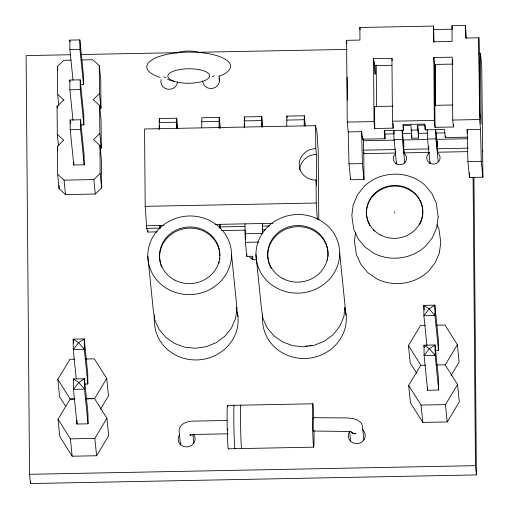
<?xml version="1.0" encoding="UTF-8"?>
<svg xmlns="http://www.w3.org/2000/svg" width="509" height="509" viewBox="0 0 509 509"><rect width="100%" height="100%" fill="white"/><g stroke="black" fill="none" stroke-linecap="round" stroke-linejoin="round"><path stroke-width="0.76" d="M159.164 129.381L159.292 118.572L176.706 118.234L177.736 128.37M176.572 128.287L176.706 118.234M201.691 127.797L201.825 117.744L219.239 117.407L220.346 128.325M219.112 128.223L219.239 117.407M244.231 127.734L244.358 116.924L261.772 116.586L262.803 126.722M244.498 123.426L244.422 127.638M261.639 126.639L261.772 116.586M286.758 126.156L286.891 116.103L304.306 115.766L305.336 125.895M304.172 125.818L304.306 115.766M154.501 314.956L154.093 318.1L154.431 321.453A41.891 39.288 -5.8 0 0 200.832 359.666A41.891 39.288 -5.8 0 0 237.245 311.972M262.256 316.636L262.459 315.065M355.543 232.689L354.455 241.081L356.3 254.354L360.709 264.152L367.74 272.582L376.749 278.843C393.412 287.267 414.65 284.289 428.26 271.469L435.138 262.835L439.388 252.89L440.775 242.259L438.93 228.993L437.021 224.704M65.769 406.557L59.585 396.727L57.822 379.377L69.911 359.278L74.645 359.189M85.887 398.801L94.566 398.649L106.928 418.303L108.691 435.653L96.595 455.759L72.151 456.204L59.788 436.544L58.026 419.193L70.115 399.088L74.848 399.005M85.69 358.991L94.362 358.832L106.725 378.492L94.636 398.598L85.957 398.751M100.426 409.249L108.487 395.843L106.725 378.492M96.595 455.759L94.833 438.408L106.928 418.303M416.807 373.428L410.216 362.942L408.453 345.592L420.542 325.486L425.276 325.404M445.197 364.858L457.553 384.518L459.315 401.868L447.226 421.967L422.782 422.413L410.419 402.753L408.657 385.402L420.746 365.297L425.543 365.163M436.315 325.2L444.993 325.047L457.349 344.708L445.26 364.807L436.588 364.966M451.057 375.457L459.112 362.058L457.349 344.708M447.226 421.967L445.464 404.617L457.553 384.518M58.802 105.815L57.644 94.4L57.415 66.412L63.727 60.316L70.815 60.177M58.459 145.765L57.301 134.351L57.072 106.362L63.383 100.26L64.058 100.248L57.644 94.4M81.841 59.96L92.867 59.75L99.274 65.604L99.51 93.586L93.192 99.688L99.605 105.535L101.075 119.997L101.304 147.985L100.254 148.997M99.605 105.535L99.834 133.523L93.522 139.625L99.936 145.472L101.399 159.934L101.635 187.923L95.317 194.018L65.508 194.597L59.101 188.744L57.632 174.288L57.402 146.299L63.714 140.198L57.301 134.351M99.395 109.569L100.973 108.048L100.744 80.059L99.274 65.604M57.632 174.288L64.045 180.135L93.847 179.562L100.165 173.461L99.936 145.472M190.71 434.871L191.04 434.565L189.812 435.348L194.114 434.457L227.994 433.802M363.91 439.891L362.383 425.607L361.155 422.985L357.509 419.989L353.112 418.513L347.431 417.94L313.321 417.704L313.15 430.601M305.941 346.063L307.411 345.853M309.606 345.535L311.075 345.325M363.789 152.776L364.005 179.505L350.612 179.76L348.996 163.86L348.245 131.92L347.246 122.09L346.578 40.332L359.971 40.071L359.869 27.492L433.553 26.067L434.005 42.113M433.553 26.067L433.681 41.789L452.1 41.433L451.973 25.711L465.366 25.45L466.441 38.22M433.903 29.535L452.323 29.178M72.997 80.11L69.892 49.532L69.816 40.103L79.862 39.906L83.444 75.186L83.521 84.621L80.428 84.679M478.874 53.413L480.451 53.388L481.037 124.139L479.802 111.993L478.867 37.768L465.468 38.029L465.366 25.45M69.892 49.532L79.938 49.341L83.521 84.621M70.611 54.743L26.099 55.602L29.541 474.299L30.476 483.55L476.392 474.916L473.949 176.986M80.944 54.546L178.71 52.65M199.375 52.249L347.221 49.386M393.126 123.439L393.164 128.153L374.745 128.51L374.045 121.575L373.523 58.681L391.943 58.325L392.178 60.635M433.808 57.511L452.227 57.154L452.743 120.048L453.449 126.989L435.03 127.345L434.323 120.404L433.808 57.511L434.514 64.452L435.03 127.345M373.523 58.681L374.23 65.623L391.885 65.279M434.514 64.452L452.934 64.096M72.991 120.366L69.886 89.794L69.809 80.047L80.187 79.843L83.775 115.123L83.851 124.87L80.886 124.928M69.886 89.794L80.269 89.59L83.851 124.87M374.745 128.51L374.567 106.502L392.986 106.146M434.851 105.331L452.501 104.994M70.134 119.978L80.517 119.78L84.1 155.06L84.182 164.808L73.799 165.011L70.217 129.731L70.134 119.978L70.535 123.903M159.107 122.548L176.521 122.211M201.64 121.721L219.055 121.384M244.174 120.9L261.588 120.563M286.707 120.079L304.121 119.742M347.246 122.09L374.045 121.575M391.943 58.325L392.464 121.218L434.323 120.404M452.743 120.048L479.535 119.532L480.534 129.362L481.285 161.296L482.901 177.202L469.502 177.463L467.892 161.557L467.141 129.623L480.534 129.362M70.217 129.731L80.6 129.528L84.182 164.808M318.78 220.053L318.214 151.377L316.973 131.952L315.605 125.666L144.562 128.974L145.199 206.336L146.7 228.344L147.814 232.047L157.313 231.862M348.245 131.92L361.644 131.666L362.408 139.18L385.014 138.747L384.193 130.648L403.446 130.272L403.408 125.558L410.948 125.411L411.806 138.225L418.506 138.098L417.641 125.284L425.18 125.138L425.219 129.852L444.478 129.483L445.299 137.576L467.905 137.137M410.986 130.126L417.685 129.999M384.6 130.349L384.976 134.026L394.189 133.848L393.826 130.336M402.555 133.689L411.768 133.511M417.641 125.284L418.468 133.377L427.675 133.199M436.048 133.04L445.26 132.862M393.699 129.986L394.042 139.689L402.415 139.523L404.82 163.204M427.191 129.337L427.535 139.04L435.908 138.874L438.236 161.767M363.21 138.384L363.445 140.738L394.38 140.14M403.109 139.969L427.694 139.491M436.423 139.326L467.357 138.728M363.445 140.738L363.521 150.168L395.34 149.557M403.86 143.614L403.65 141.534L403.713 149.392L428.832 148.908L428.813 146.547M437.492 144.352L437.142 140.885L437.206 148.743L468.242 148.144M403.713 149.392L404.063 152.865L429.182 152.376M467.822 151.631L437.555 152.216L437.206 148.743M348.996 163.86L362.395 163.599L364.005 179.505M467.892 161.557L481.285 161.296M145.199 206.336L316.242 203.021L317.279 219.341M146.439 225.761L163.911 225.423M215.154 224.431L272.639 223.317M146.7 228.344L160.163 228.083M219.551 226.931L244.893 226.441M262.313 226.104L269.439 225.964M221.453 230.622L245.211 230.163M262.631 229.826L265.8 229.763M245.02 223.852L245.103 233.726L262.517 233.389L262.434 223.515L262.708 233.001M245.103 233.726L245.389 242.329L258.846 242.074M245.389 242.329L246.814 256.364L252.54 256.25L252.852 259.336M435.316 350.287L438.472 350.23L438.389 339.853L434.864 305.152L423.806 305.362L423.895 315.739L426.936 345.713M84.685 384.079L87.841 384.021L87.758 373.644L84.233 338.937L73.181 339.153L73.264 349.53L76.229 378.709M427.624 390.257L438.675 390.04L438.586 379.663L435.061 344.962L424.01 345.178L424.099 355.556L427.624 390.257L427.598 387.292M74.918 398.954L70.185 399.037L57.822 379.377M227.523 405.438L312.92 403.79M408.657 385.402L421.019 405.062L445.464 404.617M226.976 420.472L193.662 421.115C187.617 421.077 179.263 423.539 179.092 430.818L180.53 444.942M76.993 424.042L88.044 423.832L87.962 413.454L84.437 378.753L73.385 378.963L73.468 389.34L76.993 424.042L76.961 420.339M58.026 419.193L70.388 438.853L94.833 438.408M228.242 448.817L313.639 447.163M29.541 474.299L475.451 465.665L476.392 474.916M313.188 431.028L349.887 431.479M167.671 79.506L174.472 81.415A20.933 7.234 -0.5 0 0 209.148 77.495A20.933 7.234 -0.5 0 0 182.629 69.141A20.933 7.234 -0.5 0 0 174.472 81.415M408.453 345.592L420.816 365.252M434.915 65.031L435.316 66.552L435.634 105.859M344.822 307.207L345.98 315.014M236.424 307.112L237.818 316.477M480.451 53.388L481.743 66.106L482.901 177.202M482.678 150.473L482.767 151.338M467.141 129.623L467.523 133.377M451.973 25.711L452.253 28.485M452.463 59.47L452.775 62.556M435.093 64.382L435.316 66.552M435.691 129.528L437.454 146.859M427.535 139.04L430.022 163.51M425.219 129.852L424.633 124.069L402.861 124.489L403.446 130.272M438.472 350.23L434.947 315.529L434.864 305.152L429.202 308.861L423.895 315.739L434.947 315.529L429.202 308.861L423.806 305.362L424.29 310.096M438.675 390.04L435.15 355.339L435.061 344.962L429.399 348.671L424.099 355.556L435.15 355.339L429.399 348.671L424.01 345.178L424.251 347.539M411.393 129.827L411.546 131.303M402.199 130.177L403.885 146.757M392.464 121.218L393.164 128.153M395.55 151.637L395.69 153.024L363.878 153.642L363.521 150.168M421.019 405.062L422.782 422.413M394.042 139.689L396.53 164.159M394.59 211.897L394.704 213.01M374.567 106.502L374.879 109.556M359.869 27.492L360.098 29.726M346.578 40.332L346.858 43.106M339.681 253.011A41.891 39.288 -5.8 0 1 277.17 288.272A41.891 39.288 -5.8 0 1 276.61 220.187A41.891 39.288 -5.8 0 1 339.681 253.011L345.134 306.685L343.791 316.884L339.688 326.447L333.102 334.718L324.481 341.132L314.422 345.255L303.593 346.801L292.751 345.675L282.622 341.94L273.899 335.864L267.18 327.853L262.918 318.449L261.41 308.308L255.957 254.634M349.651 431.677L350.599 441.017M315.79 148.622L316.382 154.405L316.636 185.849L316.051 180.065A16.759 15.715 -5.8 0 1 299.177 164.668A16.759 15.715 -5.8 0 1 315.79 148.622L315.605 125.666M304.834 126.124L304.446 122.262L304.363 125.736M286.891 116.103L287.051 117.662M262.3 126.951L261.912 123.089L261.836 127.301M244.358 116.924L244.594 119.265M245.593 239.179L245.274 231.111M218.972 75.695L219.443 80.32M219.767 127.772L219.379 123.91L219.303 128.122M231.519 254.475A41.891 39.288 -5.8 0 1 169.007 289.736A41.891 39.288 -5.8 0 1 168.447 221.65A41.891 39.288 -5.8 0 1 231.519 254.475L236.971 308.149L235.629 318.348L231.525 327.911L224.94 336.182L216.319 342.595L206.253 346.718L195.431 348.264L184.582 347.138L174.453 343.403L165.737 337.327L159.012 329.317L154.755 319.913L153.247 309.771L147.795 256.097M177.234 128.592L176.846 124.73L176.763 128.204M192.917 434.75L193.783 443.294M159.292 118.572L159.61 121.689M159.584 126.614L159.432 125.068L159.355 129.286M160.093 226.874L159.953 225.5L159.979 228.541M99.51 93.586L100.973 108.048M99.834 133.523L101.304 147.985M100.165 173.461L101.635 187.923M93.847 179.562L95.317 194.018M69.816 40.103L69.975 41.668M69.809 80.047L69.968 81.612M57.415 66.412L57.797 70.217M87.841 384.021L84.316 349.314L84.233 338.937L78.571 342.652L73.264 349.53L84.316 349.314L78.571 342.652L73.181 339.153L73.582 343.098M57.072 106.362L57.224 107.883M64.045 180.135L65.508 194.597M88.044 423.832L84.519 389.13L84.437 378.753L78.774 382.463L73.468 389.34L84.519 389.13L78.774 382.463L73.385 378.963L73.544 380.541M57.402 146.299L57.784 150.104M70.388 438.853L72.151 456.204M313.321 417.704L313.359 418.131M435.908 138.874L435.577 130.253M402.415 139.523L402.072 129.82M227.72 428.826L227.752 429.94M361.644 131.666L362.395 163.599M478.867 37.768L479.535 119.532M473.084 177.266L475.451 465.665M469.463 172.742L469.502 177.463M453.43 124.629L453.449 126.989M445.286 136.005L445.299 137.576M435.03 64.446L435.36 105.325M418.468 133.377L418.506 138.098M411.781 135.082L411.806 138.225M404.051 151.288L404.063 152.865M384.976 134.026L385.014 138.747M376.221 65.107L376.565 106.438M375.038 65.648L375.114 74.295L374.548 65.158M374.198 61.691L374.23 65.623M362.389 136.826L362.408 139.18M350.599 178.188L350.612 179.76M347.202 77.19L347.392 100.248M316.051 180.065L316.242 203.021M246.795 254.265L246.814 256.364M220.13 228.624L219.901 224.342L219.933 228.14M147.801 230.469L147.814 232.047M79.862 39.906L79.938 49.341M80.187 79.843L80.269 89.59M80.517 119.78L80.6 129.528M73.773 162.008L73.799 165.011M58.732 144.142L58.745 145.695M59.076 185.632L59.101 188.744M30.457 481.164L30.476 483.55M362.732 429.882A8.513 7.985 -5.8 0 1 363.324 440.654A8.513 7.985 -5.8 0 1 351.942 442.283A8.513 7.985 -5.8 0 1 349.365 431.791M193.967 434.801A8.513 7.985 -5.8 0 1 186.695 446.927A8.513 7.985 -5.8 0 1 179.232 435.087M256.791 259.615A6.802 6.382 -5.8 0 1 249.467 256.701M437.855 153.031A6.7 6.286 -5.8 0 1 438.103 162.231A6.7 6.286 -5.8 0 1 428.311 161.932A6.7 6.286 -5.8 0 1 429.45 152.776M403.809 153.273A6.7 6.286 -5.8 0 1 405.094 162.384A6.7 6.286 -5.8 0 1 395.308 163.058A6.7 6.286 -5.8 0 1 395.41 153.858M180.173 444.344A8.513 7.985 -5.8 0 1 181 443.193M251.179 258.483A6.802 6.382 -5.8 0 1 252.827 257.191M429.335 162.944A6.7 6.286 -5.8 0 1 430.391 162.034M395.849 163.593A6.7 6.286 -5.8 0 1 396.899 162.683M299.776 169.771A16.759 15.715 -5.8 0 1 316.382 154.405M422.833 212.794A28.199 26.449 -5.8 0 1 421.936 218.902M421.719 219.64A28.199 26.449 -5.8 0 1 419.562 224.66M374.312 231.137A28.199 26.449 -5.8 0 1 373.218 230.011M369.96 225.621A28.199 26.449 -5.8 0 1 367.721 220.683M367.498 219.952A28.199 26.449 -5.8 0 1 390.766 186.415A28.199 26.449 -5.8 0 1 422.839 212.03M241.807 448.334A21.785 0.662 88.9 0 1 240.636 427.745A21.785 0.662 88.9 0 1 240.916 405.183M314.021 430.659A21.785 0.662 88.9 0 1 313.283 443.88A21.785 0.662 88.9 0 1 312.539 408.574A21.785 0.662 88.9 0 1 313.754 417.838M235.107 448.461A21.785 0.662 88.9 0 1 233.936 427.878A21.785 0.662 88.9 0 1 234.216 405.31M228.407 448.588A21.785 0.662 88.9 0 1 227.186 425.155A21.785 0.662 88.9 0 1 227.714 406.691M350.491 431.346A6.706 6.254 -16.2 0 0 354.258 433.655L355.67 433.77L354.258 433.623A6.7 6.286 -5.8 0 1 350.485 431.225M160.112 77.381A41.891 14.481 -0.5 0 1 158.032 56.932A41.891 14.481 -0.5 0 1 217.235 55.786A41.891 14.481 -0.5 0 1 219.315 76.235M175.726 53.095A17.592 6.083 -0.5 0 1 200.591 52.618M219.099 78.297A8.379 7.858 -5.8 0 1 212.393 88.388A8.379 7.858 -5.8 0 1 202.703 80.956M177.558 81.968A8.379 7.858 -5.8 0 1 167.817 89.221A8.379 7.858 -5.8 0 1 161.105 79.569M165.928 77.514A8.379 7.858 -5.8 0 1 163.904 76.77M214.283 75.714A8.379 7.858 -5.8 0 1 212.291 76.579M219.843 258.076A30.158 28.288 -5.8 0 1 219.691 259.558M219.303 261.766A30.158 28.288 -5.8 0 1 218.946 263.204M161.716 267.13A30.158 28.288 -5.8 0 1 160.939 265.036M160.717 264.33A30.158 28.288 -5.8 0 1 185.607 228.458A30.158 28.288 -5.8 0 1 219.913 255.862M344.809 308.219A41.891 39.288 -5.8 0 1 308.995 358.202A41.891 39.288 -5.8 0 1 262.65 317.622M268.682 262.16A30.158 28.288 -5.8 0 1 295.335 226.81A30.158 28.288 -5.8 0 1 328.006 256.612M327.745 258.833A30.158 28.288 -5.8 0 1 327.465 260.303M271.189 268.358A30.158 28.288 -5.8 0 1 268.886 262.867M438.192 216.859L436.773 227.638L432.497 237.557L425.677 246.082C412.067 258.903 390.836 261.88 374.172 253.457L365.163 247.189L358.19 238.88L353.749 229.101L352.164 218.526L351.846 215.205L353.227 204.726L357.483 194.807L364.291 186.262C380.535 170.687 408.097 169.955 424.875 185.091L431.912 193.471L436.283 203.123L438.192 216.859M380.687 235.082A28.199 26.449 -5.8 0 0 422.769 211.35A28.199 26.449 -5.8 0 0 380.312 189.253A28.199 26.449 -5.8 0 0 380.687 235.082M174.784 280.09A30.158 28.288 -5.8 0 0 219.799 254.704A30.158 28.288 -5.8 0 0 174.383 231.067A30.158 28.288 -5.8 0 0 174.784 280.09M282.953 278.627A30.158 28.288 -5.8 0 0 327.961 253.24A30.158 28.288 -5.8 0 0 282.546 229.604A30.158 28.288 -5.8 0 0 282.953 278.627"/></g></svg>
